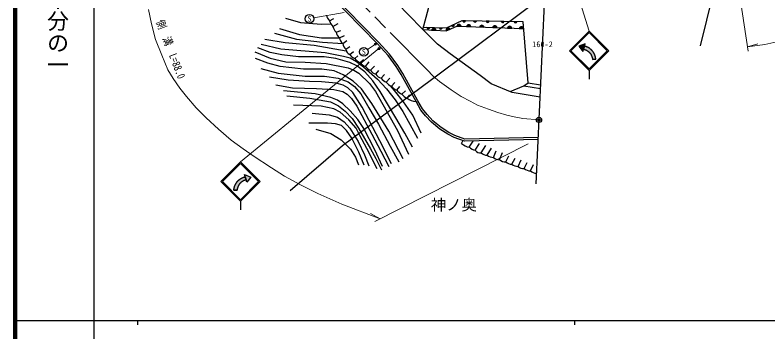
# Model space of a CAD drawing. Units: millimetres at full size, sheet at 1:1000; details may follow other scales. Extents: x 40000 to 680000, y 20000 to 380000.
# Drawn here: x 40000 to 212310, y 202409 to 274847 of the extents above; entities that cross this region are included whole.
import ezdxf
from ezdxf.enums import TextEntityAlignment as Align

# ---------------------------------------------------------------- set-up
doc = ezdxf.new("R2010")
doc.units = ezdxf.units.MM
doc.header["$LTSCALE"] = 1000
doc.header["$PDMODE"] = 32
doc.header["$PDSIZE"] = 500
doc.linetypes.add('CHAIN', pattern=[18.5, 12, -1.5, 3.5, -1.5])
for name, color, linetype, lineweight in [('M-BGD', 7, 'Continuous', 25), ('M-BMK', 2, 'CHAIN', 13), ('M-BMK-OTRS', 5, 'Continuous', 25), ('M-BMK-ROW', 30, 'Continuous', 25), ('M-BMK-SRVR', 3, 'Continuous', 25), ('M-STR-HTXT', 7, 'Continuous', 13), ('M-STR-STRC', 7, 'Continuous', 25), ('M-TTL', 2, 'Continuous', 140), ('M-TTL-BAND', 7, 'Continuous', 25)]:
    doc.layers.add(name, color=color, linetype=linetype, lineweight=lineweight)
doc.layers.add('M-BMK-HTXT', color=7, linetype='Continuous')
doc.layers.add('M-OTRS', color=6, linetype='Continuous')
doc.styles.add('@ＭＳ ゴシック', font='')
doc.styles.add('ＭＳ ゴシック', font='')
doc.styles.get('@ＭＳ ゴシック').set_extended_font_data('@MS Gothic')
doc.styles.get('ＭＳ ゴシック').set_extended_font_data('MS Gothic')

msp = doc.modelspace()

# ---------------------------------------------------------------- hatches: boundary and pattern name
at = {"layer": 'M-BGD'}
for points in [[(139921, 272420), (140487, 272687, -0.84072)], [(141077, 272340, -0.82183), (142067, 272302)], [(142430, 273530), (143056, 273520, -0.84072)], [(143325, 272253, -0.82183), (144315, 272215)], [(144960, 273489), (145586, 273478, -0.84072)], [(146333, 272137, -0.82183), (147323, 272099)], [(147853, 273440), (148479, 273430, -0.84072)], [(150300, 271984, 0.82183), (149310, 272022)], [(151265, 273384), (151890, 273373, -0.84072)], [(152694, 271891, -0.82183), (153684, 271853)], [(154238, 273335), (154864, 273324, -0.84072)], [(134274, 271969), (134899, 271949, -0.84072)], [(135339, 271418, -0.82183), (136328, 271364)], [(137104, 271879), (137729, 271859, -0.84072)], [(138663, 271235, -0.82183), (139564, 271647)], [(155391, 271787, -0.82183), (156381, 271749)]]:
    msp.add_hatch(color=256, dxfattribs=at).paths.add_polyline_path(points)
at = {"layer": 'M-STR-HTXT'}
for points in [[(122226, 268240, -1), (122715, 268133, -1)], [(123429, 267388, -0.41421), (123475, 267037, -0.41421), (123124, 266991, -1)]]:
    msp.add_hatch(color=256, dxfattribs=at).paths.add_polyline_path(points)
at = {"layer": 'M-STR-STRC'}
for points in [[(170306, 267760), (170472, 268280), (169002, 267716), (169914, 266531), (170079, 267050), (170079, 267050)], [(170310, 267773), (170310, 267773), (170472, 268280), (169002, 267716), (169914, 266531), (170079, 267050), (170079, 267050)], [(172211, 266549), (172175, 266594), (172138, 266639), (172101, 266683), (172063, 266727), (172024, 266770), (171984, 266813), (171943, 266854), (171902, 266895), (171860, 266935), (171818, 266975), (171774, 267013), (171730, 267051), (171686, 267089), (171641, 267125), (171595, 267160), (171548, 267195), (171501, 267229), (171453, 267262), (171405, 267295), (171356, 267326), (171307, 267357), (171257, 267386), (171207, 267415), (171156, 267443), (171105, 267470), (171053, 267497), (171000, 267522), (170948, 267546), (170895, 267570), (170841, 267592), (170787, 267614), (170733, 267634), (170678, 267654), (170623, 267673), (170568, 267690), (170512, 267707), (170456, 267723), (170400, 267738), (170344, 267752), (170306, 267760), (170079, 267050), (170084, 267050), (170128, 267040), (170172, 267030), (170216, 267020), (170259, 267008), (170303, 266996), (170346, 266983), (170389, 266969), (170432, 266955), (170474, 266939), (170516, 266923), (170558, 266907), (170600, 266889), (170641, 266871), (170682, 266852), (170723, 266833), (170763, 266812), (170803, 266791), (170843, 266770), (170882, 266747), (170920, 266724), (170959, 266700), (170997, 266676), (171034, 266651), (171071, 266625), (171108, 266599), (171144, 266572), (171180, 266544), (171215, 266516), (171250, 266487), (171284, 266457), (171318, 266427), (171351, 266397), (171383, 266366), (171415, 266334), (171447, 266301), (171478, 266269), (171508, 266235), (171538, 266201), (171567, 266167), (171595, 266132), (171623, 266096), (171651, 266060), (171677, 266024), (171703, 265987), (171729, 265950), (171754, 265912), (171778, 265874), (171801, 265835), (171824, 265796), (171846, 265757), (171867, 265717), (171888, 265677), (171908, 265637), (171927, 265596), (171946, 265555), (171963, 265513), (171980, 265472), (171997, 265429), (172012, 265387), (172027, 265345), (172041, 265302), (172055, 265259), (172067, 265215), (172079, 265172), (172090, 265128), (172101, 265084), (172110, 265040), (172119, 264996), (172127, 264951), (172134, 264907), (172141, 264862), (172146, 264817), (172151, 264772), (172155, 264727), (172899, 264729), (172895, 264787), (172889, 264844), (172883, 264902), (172876, 264960), (172867, 265017), (172858, 265075), (172848, 265132), (172837, 265189), (172824, 265245), (172811, 265302), (172797, 265358), (172782, 265414), (172765, 265470), (172748, 265526), (172730, 265581), (172711, 265636), (172691, 265690), (172670, 265744), (172648, 265798), (172625, 265851), (172601, 265904), (172577, 265957), (172551, 266009), (172524, 266061), (172497, 266112), (172469, 266162), (172439, 266213), (172409, 266262), (172378, 266311), (172347, 266360), (172314, 266408), (172280, 266455), (172246, 266502)], [(92896, 237160), (92852, 237150), (92808, 237140), (92764, 237130), (92721, 237118), (92677, 237106), (92634, 237093), (92591, 237080), (92548, 237065), (92506, 237050), (92463, 237034), (92421, 237017), (92380, 237000), (92338, 236982), (92297, 236963), (92257, 236943), (92216, 236923), (92176, 236902), (92137, 236881), (92098, 236858), (92059, 236835), (92020, 236812), (91982, 236787), (91945, 236762), (91908, 236737), (91871, 236710), (91835, 236683), (91799, 236656), (91764, 236628), (91729, 236599), (91695, 236569), (91661, 236539), (91628, 236509), (91595, 236478), (91563, 236446), (91532, 236414), (91501, 236381), (91470, 236347), (91441, 236314), (91411, 236279), (91383, 236244), (91355, 236209), (91328, 236173), (91301, 236137), (91275, 236100), (91249, 236063), (91224, 236025), (91200, 235987), (91177, 235948), (91154, 235909), (91132, 235870), (91111, 235830), (91090, 235790), (91070, 235750), (91050, 235709), (91032, 235668), (91014, 235626), (90997, 235585), (90980, 235542), (90965, 235500), (90950, 235458), (90936, 235415), (90922, 235372), (90909, 235328), (90898, 235285), (90886, 235241), (90876, 235197), (90866, 235153), (90857, 235109), (90849, 235064), (90842, 235020), (90836, 234975), (90830, 234931), (90825, 234886), (90821, 234841), (90820, 234837), (90077, 234838), (90080, 234876), (90085, 234934), (90091, 234992), (90097, 235050), (90105, 235107), (90114, 235165), (90124, 235222), (90135, 235279), (90147, 235336), (90160, 235392), (90174, 235449), (90189, 235505), (90205, 235561), (90222, 235616), (90240, 235671), (90258, 235726), (90278, 235781), (90299, 235835), (90320, 235889), (90343, 235943), (90366, 235996), (90391, 236048), (90416, 236101), (90442, 236152), (90470, 236204), (90498, 236255), (90527, 236305), (90556, 236355), (90587, 236404), (90619, 236453), (90651, 236501), (90684, 236549), (90718, 236596), (90753, 236642), (90789, 236688), (90825, 236733), (90862, 236778), (90900, 236822), (90939, 236865), (90979, 236908), (91019, 236949), (91060, 236991), (91101, 237031), (91144, 237071), (91187, 237110), (91231, 237148), (91275, 237185), (91320, 237222), (91366, 237258), (91412, 237293), (91459, 237327), (91506, 237360), (91554, 237393), (91603, 237425), (91652, 237456), (91702, 237486), (91752, 237515), (91803, 237543), (91854, 237570), (91906, 237597), (91958, 237623), (92010, 237647), (92063, 237671), (92117, 237694), (92171, 237716), (92225, 237737), (92279, 237757), (92334, 237776), (92389, 237794), (92445, 237811), (92501, 237827), (92557, 237842), (92613, 237856), (92670, 237869), (92504, 238389), (93974, 237825), (93062, 236640)], [(92670, 237869), (92613, 237856), (92557, 237842), (92501, 237827), (92445, 237811), (92389, 237794), (92334, 237776), (92279, 237757), (92225, 237737), (92171, 237716), (92117, 237694), (92063, 237671), (92010, 237647), (91958, 237623), (91906, 237597), (91854, 237570), (91803, 237543), (91752, 237515), (91702, 237486), (91652, 237456), (91603, 237425), (91554, 237393), (91506, 237360), (91459, 237327), (91412, 237293), (91366, 237258), (91320, 237222), (91275, 237185), (91231, 237148), (91187, 237110), (91144, 237071), (91101, 237031), (91060, 236991), (91019, 236949), (90979, 236908), (90939, 236865), (90900, 236822), (90862, 236778), (90825, 236733), (90789, 236688), (90753, 236642), (90718, 236596), (90684, 236549), (90651, 236501), (90619, 236453), (90587, 236404), (90556, 236355), (90527, 236305), (90498, 236255), (90470, 236204), (90442, 236152), (90416, 236101), (90391, 236048), (90366, 235996), (90343, 235943), (90320, 235889), (90299, 235835), (90278, 235781), (90258, 235726), (90240, 235671), (90222, 235616), (90205, 235561), (90189, 235505), (90174, 235449), (90160, 235392), (90147, 235336), (90135, 235279), (90124, 235222), (90114, 235165), (90105, 235107), (90097, 235050), (90091, 234992), (90085, 234934), (90080, 234876), (90077, 234838), (90820, 234837), (90825, 234886), (90830, 234931), (90836, 234975), (90842, 235020), (90849, 235064), (90857, 235109), (90866, 235153), (90876, 235197), (90886, 235241), (90898, 235285), (90909, 235328), (90922, 235372), (90936, 235415), (90950, 235458), (90965, 235500), (90980, 235542), (90997, 235585), (91014, 235626), (91032, 235668), (91050, 235709), (91070, 235750), (91090, 235790), (91111, 235830), (91132, 235870), (91154, 235909), (91177, 235948), (91200, 235987), (91224, 236025), (91249, 236063), (91275, 236100), (91301, 236137), (91328, 236173), (91355, 236209), (91383, 236244), (91411, 236279), (91441, 236314), (91470, 236347), (91501, 236381), (91532, 236414), (91563, 236446), (91595, 236478), (91628, 236509), (91661, 236539), (91695, 236569), (91729, 236599), (91764, 236628), (91799, 236656), (91835, 236683), (91871, 236710), (91908, 236737), (91945, 236762), (91982, 236787), (92020, 236812), (92059, 236835), (92098, 236858), (92137, 236881), (92176, 236902), (92216, 236923), (92257, 236943), (92297, 236963), (92338, 236982), (92380, 237000), (92421, 237017), (92463, 237034), (92506, 237050), (92548, 237065), (92591, 237080), (92634, 237093), (92677, 237106), (92721, 237118), (92764, 237130), (92808, 237140), (92852, 237150), (92896, 237160)]]:
    msp.add_hatch(color=256, dxfattribs=at).paths.add_polyline_path(points)

# ---------------------------------------------------------------- linework, layer by layer
at = {"layer": 'M-BGD'}
for p, q in [((112001, 273545), (112926, 274072)), ((112746, 272243), (113928, 272895)), ((140487, 272687), (139921, 272420)), ((141077, 272340), (142067, 272302)), ((143056, 273520), (142430, 273530)), ((143325, 272253), (144315, 272215)), ((145586, 273478), (144960, 273489)), ((148479, 273430), (147853, 273440)), ((151890, 273373), (151265, 273384)), ((154864, 273324), (154238, 273335)), ((157397, 259352), (156321, 273300)), ((113490, 270941), (114581, 271350)), ((134899, 271949), (134274, 271969)), ((135339, 271418), (136328, 271364)), ((137729, 271859), (137104, 271879)), ((138663, 271235), (139564, 271647)), ((146333, 272137), (147323, 272099)), ((149310, 272022), (150300, 271984)), ((152694, 271891), (153684, 271853)), ((155391, 271787), (156381, 271749)), ((114235, 269639), (115365, 270196)), ((114980, 268337), (115911, 268997)), ((115724, 267035), (116609, 267645)), ((116596, 265844), (117437, 266554)), ((117792, 264938), (118462, 265507)), ((118987, 264033), (119747, 264722)), ((120183, 263127), (121032, 264177)), ((121379, 262222), (122231, 263196)), ((122575, 261316), (123256, 262193)), ((123771, 260411), (124587, 261296)), ((124967, 259505), (125784, 260448)), ((126162, 258600), (126916, 259469)), ((127358, 257694), (128026, 258490)), ((156465, 258645), (160248, 258063)), ((157397, 259352), (160287, 258907)), ((128554, 256789), (129354, 257554)), ((129750, 255883), (130333, 256597)), ((142208, 245511), (142489, 246133)), ((143968, 244640), (144813, 246046)), ((145312, 243975), (146281, 245522)), ((146661, 243321), (147737, 245007)), ((148071, 242809), (149057, 244395)), ((149481, 242296), (150118, 243846)), ((150891, 241784), (151578, 243416)), ((152300, 241271), (152983, 242670)), ((153710, 240759), (154431, 242140)), ((155120, 240246), (155849, 241737)), ((156529, 239734), (157212, 241141)), ((157939, 239221), (158670, 240712))]:
    msp.add_line(p, q, dxfattribs=at)
for points in [[(159708, 246436), (142850, 245995), (140504, 246892), (139028, 247637), (137226, 248790), (135296, 250338), (133947, 251811), (132839, 253129), (131785, 255054), (128384, 261264), (127247, 263079), (125360, 265607), (122855, 268334), (115689, 275684), (109972, 281535), (103410, 290378), (102897, 292123), (102759, 293753), (102859, 295363), (103389, 297749), (104321, 299776), (109035, 309950), (111554, 315250), (115164, 319243)], [(159696, 246886), (142927, 246447), (140686, 247304), (139251, 248029), (137489, 249156), (135605, 250668), (134285, 252108), (133212, 253384), (132179, 255270), (128772, 261492), (127618, 263333), (125707, 265895), (123182, 268643), (116011, 275998), (110315, 281828), (103819, 290581), (103341, 292206), (103210, 293758), (103306, 295300), (103818, 297604), (104729, 299587), (109442, 309759), (111932, 314997), (115511, 318955)], [(133309, 271530), (134588, 276348), (134678, 281839), (133911, 284071), (132807, 286540), (131264, 287758), (129791, 288708), (128006, 289438), (126335, 289716), (122828, 289883), (120817, 290000), (116598, 292130)], [(160156, 256087), (153740, 257182), (148991, 259102), (146474, 261038), (139570, 265997), (136645, 268160), (133021, 271821), (127385, 277651)], [(101889, 274107), (105347, 273143), (110028, 272757), (112258, 272828)], [(133309, 271530), (138663, 271235), (141077, 272340), (156440, 271747)], [(156321, 273300), (142274, 273533), (138672, 271829), (133433, 271996)], [(99376, 270699), (104411, 269349), (110346, 268689), (114980, 268337)], [(100505, 271760), (105106, 270426), (110157, 269622), (114235, 269639)], [(97186, 269347), (101786, 268608), (108465, 267965), (115786, 266694)], [(130949, 244658), (129174, 247880), (127145, 251381), (123544, 257372), (121904, 259820), (120053, 261892), (118240, 263248), (116608, 264039), (113452, 264893), (110736, 265302), (104908, 265302), (101089, 265742), (98396, 266311), (95564, 267349)], [(96306, 268173), (100857, 267147), (110982, 266313), (115167, 265456), (116670, 265035), (118125, 264207), (119718, 263033), (122928, 260220), (125045, 257999), (127023, 255475), (128756, 252835), (130327, 249939), (132083, 246716)], [(94881, 266452), (98413, 265013), (101966, 264173), (106364, 264048), (111205, 263771), (116206, 262787), (117528, 262262), (118676, 261561), (121110, 259227), (122524, 257393), (127521, 248439), (130081, 243020)], [(128817, 242004), (125531, 248281), (121633, 254631), (119292, 257954), (117377, 259769), (115122, 261219), (113020, 262105), (110177, 262498), (106008, 262498), (100678, 263089), (97832, 263815), (95052, 264922)], [(96251, 262658), (100202, 261568), (106377, 260859), (110786, 260859), (113965, 260416), (116212, 259603), (117715, 258522), (119147, 256835), (120975, 253635), (123142, 249884), (125839, 244849), (127802, 241274)], [(126167, 240825), (123495, 246075), (119442, 253811), (117296, 257130), (116180, 258218), (115064, 258820), (113479, 259245), (110118, 259553), (107398, 259623), (102542, 259962), (98257, 260674)], [(99678, 258934), (103525, 258226), (108972, 258059), (112937, 257818), (115014, 257364), (116023, 256758), (116975, 255741), (118214, 253987), (121649, 247599), (123701, 243723), (125571, 240202)], [(132940, 247815), (131047, 251978), (128881, 255048), (126822, 257570), (125935, 258683)], [(153350, 257340), (156465, 258645), (157397, 259352)], [(124120, 240265), (122326, 244069), (119843, 248929), (118443, 250954), (116731, 252980), (115042, 254522), (113763, 255370), (112269, 255991), (108690, 256827), (101434, 257514)], [(102187, 256395), (107489, 255884), (112163, 254991), (114035, 254107), (115551, 252870), (117117, 251223), (118579, 249016), (121324, 244243), (122540, 242057), (123890, 239432)], [(122852, 239704), (120517, 244371), (118930, 247324), (118075, 248994), (116356, 250920), (114395, 252680), (112984, 253444), (110055, 254057), (103760, 254283)], [(108030, 252412), (111863, 252062), (113774, 251470), (115345, 250427), (116637, 248975), (118498, 245953), (120007, 242922), (121003, 240369)], [(119934, 240503), (118667, 243526), (117111, 246690), (115884, 248462), (114698, 249565), (113332, 249994), (111537, 250164), (107272, 250164)], [(108853, 248754), (112279, 247781), (114611, 246324), (116770, 244204), (117880, 242356), (118626, 240598)]]:
    msp.add_lwpolyline(points, dxfattribs=at)
for centre, radius, start, end in [((113402, 275210), 2176, 189.60496, 229.92114), ((114147, 273908), 2176, 189.60496, 229.92114), ((140181, 272603), 318, 215.20805, 15.42578), ((141568, 272223), 505, 8.95947, 166.61767), ((142744, 273580), 318, 188.94025, 349.15798), ((143816, 272136), 505, 8.95947, 166.61767), ((145274, 273538), 318, 188.94025, 349.15798), ((146825, 272020), 505, 8.95947, 166.61767), ((148167, 273490), 318, 188.94025, 349.15798), ((149801, 271905), 505, 8.95947, 166.61767), ((151578, 273433), 318, 188.94025, 349.15798), ((153186, 271775), 505, 8.95947, 166.61767), ((154552, 273384), 318, 188.94025, 349.15798), ((114892, 272606), 2176, 189.60496, 229.92114), ((115636, 271304), 2176, 189.60496, 229.92114), ((134588, 272014), 318, 188.05955, 348.27729), ((135828, 271293), 505, 8.01261, 165.6708), ((137418, 271923), 318, 188.05955, 348.27729), ((139154, 271352), 505, 35.77394, 193.43213), ((155882, 271670), 505, 8.95947, 166.61767), ((116381, 270002), 2176, 189.60496, 229.92114), ((117126, 268700), 2176, 189.60496, 229.92114), ((117065, 267101), 1342, 182.85998, 249.55322), ((118427, 267020), 2176, 212.70699, 253.02317), ((119623, 266114), 2176, 212.70699, 253.02317), ((120819, 265209), 2176, 212.70699, 253.02317), ((122015, 264303), 2176, 212.70699, 253.02317), ((123210, 263398), 2176, 212.70699, 253.02317), ((124406, 262492), 2176, 212.70699, 253.02317), ((125602, 261587), 2176, 212.70699, 253.02317), ((126798, 260681), 2176, 212.70699, 253.02317), ((127994, 259776), 2176, 212.70699, 253.02317), ((129190, 258870), 2176, 212.70699, 253.02317), ((130385, 257965), 2176, 212.70699, 253.02317), ((131685, 257969), 2845, 227.14914, 271.23864), ((144571, 248074), 3487, 227.33097, 260.03144), ((145546, 246139), 2176, 223.52312, 263.83929), ((146526, 244762), 1447, 212.93889, 275.36339), ((148064, 244985), 2176, 229.86166, 270.17783), ((149474, 244473), 2176, 229.86166, 270.17783), ((150884, 243960), 2176, 229.86166, 270.17783), ((152294, 243448), 2176, 229.86166, 270.17783), ((153703, 242935), 2176, 229.86166, 270.17783), ((155113, 242423), 2176, 229.86166, 270.17783), ((156523, 241910), 2176, 229.86166, 270.17783), ((157932, 241397), 2176, 229.86166, 270.17783), ((159342, 240885), 2176, 229.86166, 270.17783)]:
    msp.add_arc(centre, radius, start, end, dxfattribs=at)
at = {"layer": 'M-BMK'}
msp.add_lwpolyline([(159914, 250881), (156233, 251238), (154194, 251610), (152537, 251997), (150459, 252564), (148342, 253320), (145875, 254261), (144163, 255144), (142119, 256222), (139798, 257719), (137170, 259659), (135681, 260901), (134292, 262357), (114346, 282547)], dxfattribs=at)
at = {"layer": 'M-BMK-OTRS'}
msp.add_line((159235, 236268), (161146, 277391), dxfattribs=at)
at = {"layer": 'M-BMK-ROW'}
for points in [[(229433, 333874), (221462, 325555), (216113, 321264), (211136, 317348), (208261, 314188), (196810, 267849)], [(102980, 234711), (114943, 245037), (137407, 261670), (164382, 281846)]]:
    msp.add_lwpolyline(points, dxfattribs=at)
at = {"layer": 'M-BMK-SRVR'}
msp.add_circle((159914, 250881), 600, dxfattribs=at)
at = {"layer": 'M-OTRS'}
msp.add_point((159914, 250881), dxfattribs=at)
at = {"layer": 'M-STR-HTXT'}
for p, q in [((161224, 304132), (171379, 271182)), ((207751, 266601), (204375, 288959)), ((115338, 275437), (108388, 274191)), ((123277, 267190), (91597, 241291)), ((122471, 268186), (120657, 267002)), ((207601, 267590), (209960, 268269)), ((122321, 227651), (157418, 245391)), ((123526, 228260), (121378, 229449))]:
    msp.add_line(p, q, dxfattribs=at)
for points in [[(207601, 267590), (211577, 268154), (216397, 269171), (219668, 270161), (225018, 271688), (230656, 274047), (236011, 276515), (240760, 279031), (247744, 282528), (250185, 283706), (252051, 284429), (253316, 284804), (254503, 285113), (255468, 285264), (256419, 285365), (257365, 285374), (259420, 285279), (260874, 285172), (261819, 285044), (263051, 284775)], [(70510, 276140), (71200, 272809), (72167, 269273), (73554, 265650), (75002, 262358), (76177, 260364), (77701, 258171), (79206, 256262), (81468, 253663), (83759, 251356), (86594, 248744), (89496, 246222), (92183, 244240), (94491, 242642), (98709, 239911), (101688, 238024), (105318, 236029), (109328, 234042), (114811, 231601), (123526, 228260)]]:
    msp.add_lwpolyline(points, dxfattribs=at)
for centre in [(122471, 268186), (123277, 267190)]:
    msp.add_circle(centre, 250, dxfattribs=at)
at = {"layer": 'M-STR-STRC'}
for p, q in [((166879, 266682), (171379, 271182)), ((167232, 266682), (171379, 270829)), ((175879, 266682), (171379, 271182)), ((175525, 266682), (171379, 270829)), ((170472, 268280), (169002, 267716)), ((169002, 267716), (169914, 266531)), ((169914, 266531), (170472, 268280)), ((166879, 266682), (171379, 262182)), ((167232, 266682), (171379, 262535)), ((171379, 262535), (175525, 266682)), ((171379, 262182), (175879, 266682)), ((172899, 264729), (172155, 264727)), ((171379, 262182), (171379, 260182)), ((87097, 236791), (91597, 241291)), ((96097, 236791), (91597, 241291)), ((87451, 236791), (91597, 240938)), ((95744, 236791), (91597, 240938)), ((93062, 236640), (92504, 238389)), ((92504, 238389), (93974, 237825)), ((93974, 237825), (93062, 236640)), ((87097, 236791), (91597, 232291)), ((87451, 236791), (91597, 232644)), ((91597, 232291), (96097, 236791)), ((91597, 232644), (95744, 236791)), ((90077, 234838), (90820, 234837)), ((91597, 232291), (91597, 230291))]:
    msp.add_line(p, q, dxfattribs=at)
for points in [[(170472, 268280), (169002, 267716), (169914, 266531)], [(170472, 268280), (169002, 267716), (169914, 266531)], [(170306, 267760), (170472, 268280), (169002, 267716), (169914, 266531), (170079, 267050)], [(170306, 267760), (170079, 267050), (170079, 267050), (170084, 267050), (170128, 267040), (170172, 267030), (170216, 267020), (170259, 267008), (170303, 266996), (170346, 266983), (170389, 266969), (170432, 266955), (170474, 266939), (170516, 266923), (170558, 266907), (170600, 266889), (170641, 266871), (170682, 266852), (170723, 266833), (170763, 266812), (170803, 266791), (170843, 266770), (170882, 266747), (170920, 266724), (170959, 266700), (170997, 266676), (171034, 266651), (171071, 266625), (171108, 266599), (171144, 266572), (171180, 266544), (171215, 266516), (171250, 266487), (171284, 266457), (171318, 266427), (171351, 266397), (171383, 266366), (171415, 266334), (171447, 266301), (171478, 266269), (171508, 266235), (171538, 266201), (171567, 266167), (171595, 266132), (171623, 266096), (171651, 266060), (171677, 266024), (171703, 265987), (171729, 265950), (171754, 265912), (171778, 265874), (171801, 265835), (171824, 265796), (171846, 265757), (171867, 265717), (171888, 265677), (171908, 265637), (171927, 265596), (171946, 265555), (171963, 265513), (171980, 265472), (171997, 265429), (172012, 265387), (172027, 265345), (172041, 265302), (172055, 265259), (172067, 265215), (172079, 265172), (172090, 265128), (172101, 265084), (172110, 265040), (172119, 264996), (172127, 264951), (172134, 264907), (172141, 264862), (172146, 264817), (172151, 264772), (172155, 264727), (172155, 264727), (172899, 264729), (172899, 264729), (172895, 264787), (172889, 264844), (172883, 264902), (172876, 264960), (172867, 265017), (172858, 265075), (172848, 265132), (172837, 265189), (172824, 265245), (172811, 265302), (172797, 265358), (172782, 265414), (172765, 265470), (172748, 265526), (172730, 265581), (172711, 265636), (172691, 265690), (172670, 265744), (172648, 265798), (172625, 265851), (172601, 265904), (172577, 265957), (172551, 266009), (172524, 266061), (172497, 266112), (172469, 266162), (172439, 266213), (172409, 266262), (172378, 266311), (172347, 266360), (172314, 266408), (172280, 266455), (172246, 266502), (172211, 266549), (172175, 266594), (172138, 266639), (172101, 266683), (172063, 266727), (172024, 266770), (171984, 266813), (171943, 266854), (171902, 266895), (171860, 266935), (171818, 266975), (171774, 267013), (171730, 267051), (171686, 267089), (171641, 267125), (171595, 267160), (171548, 267195), (171501, 267229), (171453, 267262), (171405, 267295), (171356, 267326), (171307, 267357), (171257, 267386), (171207, 267415), (171156, 267443), (171105, 267470), (171053, 267497), (171000, 267522), (170948, 267546), (170895, 267570), (170841, 267592), (170787, 267614), (170733, 267634), (170678, 267654), (170623, 267673), (170568, 267690), (170512, 267707), (170456, 267723), (170400, 267738), (170344, 267752)], [(92670, 237869), (92896, 237160), (92896, 237160), (92852, 237150), (92808, 237140), (92764, 237130), (92721, 237118), (92677, 237106), (92634, 237093), (92591, 237080), (92548, 237065), (92506, 237050), (92463, 237034), (92421, 237017), (92380, 237000), (92338, 236982), (92297, 236963), (92257, 236943), (92216, 236923), (92176, 236902), (92137, 236881), (92098, 236858), (92059, 236835), (92020, 236812), (91982, 236787), (91945, 236762), (91908, 236737), (91871, 236710), (91835, 236683), (91799, 236656), (91764, 236628), (91729, 236599), (91695, 236569), (91661, 236539), (91628, 236509), (91595, 236478), (91563, 236446), (91532, 236414), (91501, 236381), (91470, 236347), (91441, 236314), (91411, 236279), (91383, 236244), (91355, 236209), (91328, 236173), (91301, 236137), (91275, 236100), (91249, 236063), (91224, 236025), (91200, 235987), (91177, 235948), (91154, 235909), (91132, 235870), (91111, 235830), (91090, 235790), (91070, 235750), (91050, 235709), (91032, 235668), (91014, 235626), (90997, 235585), (90980, 235542), (90965, 235500), (90950, 235458), (90936, 235415), (90922, 235372), (90909, 235328), (90898, 235285), (90886, 235241), (90876, 235197), (90866, 235153), (90857, 235109), (90849, 235064), (90842, 235020), (90836, 234975), (90830, 234931), (90825, 234886), (90821, 234841), (90820, 234837), (90820, 234837), (90077, 234838), (90077, 234838), (90080, 234876), (90085, 234934), (90091, 234992), (90097, 235050), (90105, 235107), (90114, 235165), (90124, 235222), (90135, 235279), (90147, 235336), (90160, 235392), (90174, 235449), (90189, 235505), (90205, 235561), (90222, 235616), (90240, 235671), (90258, 235726), (90278, 235781), (90299, 235835), (90320, 235889), (90343, 235943), (90366, 235996), (90391, 236048), (90416, 236101), (90442, 236152), (90470, 236204), (90498, 236255), (90527, 236305), (90556, 236355), (90587, 236404), (90619, 236453), (90651, 236501), (90684, 236549), (90718, 236596), (90753, 236642), (90789, 236688), (90825, 236733), (90862, 236778), (90900, 236822), (90939, 236865), (90979, 236908), (91019, 236949), (91060, 236991), (91101, 237031), (91144, 237071), (91187, 237110), (91231, 237148), (91275, 237185), (91320, 237222), (91366, 237258), (91412, 237293), (91459, 237327), (91506, 237360), (91554, 237393), (91603, 237425), (91652, 237456), (91702, 237486), (91752, 237515), (91803, 237543), (91854, 237570), (91906, 237597), (91958, 237623), (92010, 237647), (92063, 237671), (92117, 237694), (92171, 237716), (92225, 237737), (92279, 237757), (92334, 237776), (92389, 237794), (92445, 237811), (92501, 237827), (92557, 237842), (92613, 237856)], [(92504, 238389), (93974, 237825), (93062, 236640)], [(92504, 238389), (93974, 237825), (93062, 236640)], [(92670, 237869), (92504, 238389), (93974, 237825), (93062, 236640), (92896, 237160)]]:
    msp.add_lwpolyline(points, close=True, dxfattribs=at)
for centre in [(107404, 274014), (119820, 266455)]:
    msp.add_circle(centre, 1000, dxfattribs=at)
at = {"layer": 'M-TTL'}
msp.add_line((40000, 380000), (40000, 20000), dxfattribs=at)
at = {"layer": 'M-TTL-BAND'}
for p, q in [((58000, 370000), (58000, 20000)), ((40000, 205000), (579000, 205000)), ((68000, 205000), (68000, 204000)), ((168000, 205000), (168000, 204000))]:
    msp.add_line(p, q, dxfattribs=at)

# ---------------------------------------------------------------- texts
at = {"layer": 'M-BMK-HTXT', "style": 'ＭＳ ゴシック'}
for s, height, p in [('160-2', 1320, (160718, 268175)), ('神ノ奥', 2566, (140436, 231480))]:
    msp.add_text(s, height=height, dxfattribs=at).set_placement(p, align=Align.MIDDLE_CENTER)
at = {"layer": 'M-STR-HTXT', "style": 'ＭＳ ゴシック', "width": 0.8}
msp.add_text('側\u3000溝\u3000L=88.0', height=1833, rotation=290.946, dxfattribs=at).set_placement((74277, 266511), align=Align.BOTTOM_CENTER)
at = {"layer": 'M-STR-STRC', "style": 'ＭＳ ゴシック'}
for p in [(107404, 274014), (119820, 266455)]:
    msp.add_text('S', height=1320, dxfattribs=at).set_placement(p, align=Align.MIDDLE_CENTER)
at = {"layer": 'M-TTL-BAND', "style": '@ＭＳ ゴシック'}
msp.add_text('縮尺千分の一', height=3666, rotation=270, dxfattribs=at).set_placement((49777, 261030), align=Align.MIDDLE_RIGHT)

doc.saveas('drawing.dxf')
